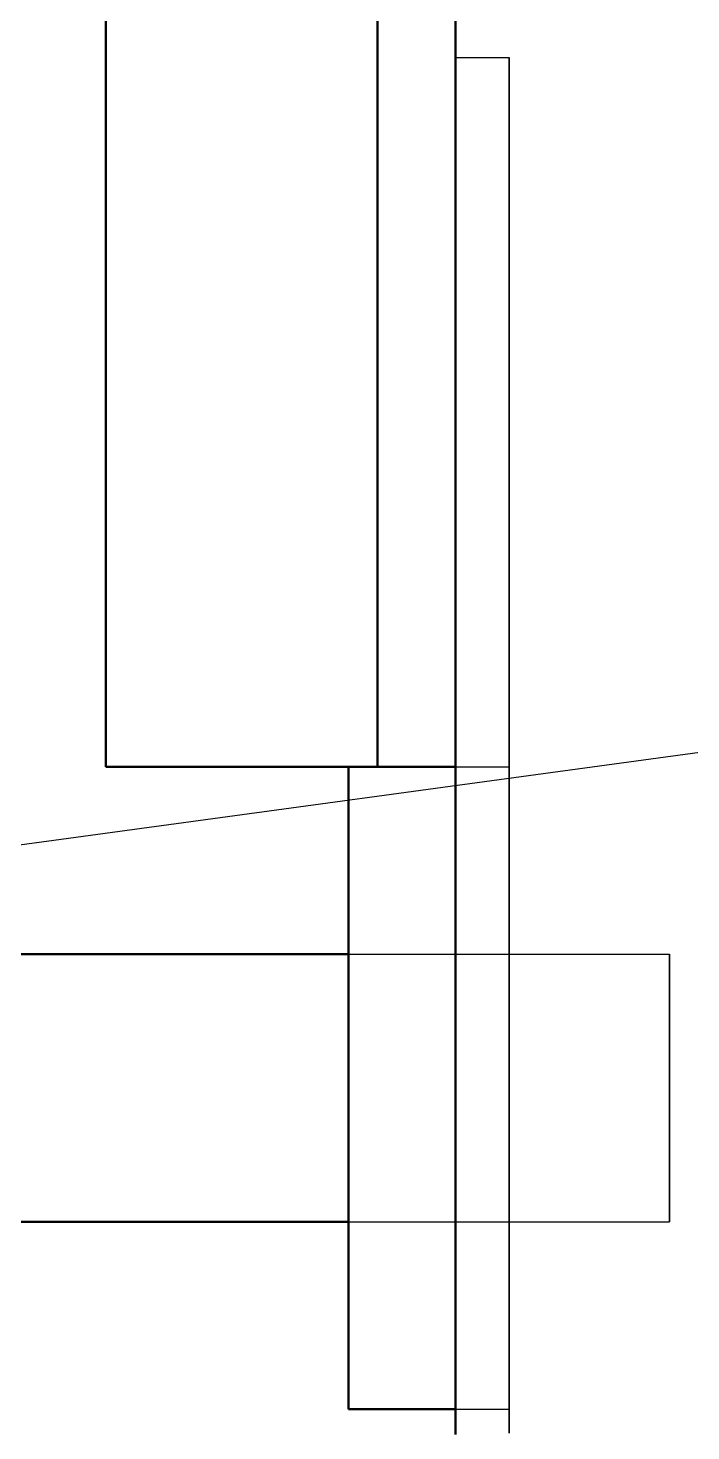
# Model space of a CAD drawing. Header units: millimetres. Extents: x 0 to 594, y 0 to 420.
# Drawn here: x 110.5 to 116.7, y 269.3 to 282.4 of the extents above; entities that cross this region are included whole.
import ezdxf

# ---------------------------------------------------------------- set-up
doc = ezdxf.new("R2010")
doc.units = ezdxf.units.MM
doc.linetypes.add('ISO02-TRAZOS', pattern=[3.75, 3, -0.75])
for name, color, linetype, lineweight in [('01-VISIBLE', 7, 'CONTINUOUS', 50), ('02-OCULTA', 4, 'ISO02-TRAZOS', 25), ('08-FINA', 5, 'CONTINUOUS', 25)]:
    doc.layers.add(name, color=color, linetype=linetype, lineweight=lineweight)

msp = doc.modelspace()

# ---------------------------------------------------------------- linework, layer by layer
at = {"layer": '01-VISIBLE'}
for p, q in [((113.77, 275.5), (113.77, 368.98)), ((111.23, 275.5), (111.23, 288.455)), ((113.77, 275.5), (114.5, 275.5)), ((110.25, 273.75), (113.5, 273.75)), ((110.25, 271.25), (113.5, 271.25)), ((113.5, 269.5), (114.5, 269.5))]:
    msp.add_line(p, q, dxfattribs=at)
for points in [[(114.5, 282.475), (114.5, 282.387), (114.5, 282.3), (114.5, 282.212), (114.5, 282.125), (114.5, 282.037), (114.5, 281.95), (114.5, 281.862), (114.5, 281.775), (114.5, 281.687), (114.5, 281.6), (114.5, 281.512), (114.5, 281.425), (114.5, 281.337), (114.5, 281.25), (114.5, 281.162), (114.5, 281.075), (114.5, 280.987), (114.5, 280.9), (114.5, 280.812), (114.5, 280.725), (114.5, 280.637), (114.5, 280.55), (114.5, 280.462), (114.5, 280.375), (114.5, 280.287), (114.5, 280.2), (114.5, 280.112), (114.5, 280.025), (114.5, 279.937), (114.5, 279.85), (114.5, 279.762), (114.5, 279.675), (114.5, 279.587), (114.5, 279.5), (114.5, 279.412), (114.5, 279.325), (114.5, 279.237), (114.5, 279.15), (114.5, 279.062), (114.5, 278.975), (114.5, 278.887), (114.5, 278.8), (114.5, 278.712), (114.5, 278.625), (114.5, 278.537), (114.5, 278.45), (114.5, 278.362), (114.5, 278.275), (114.5, 278.187), (114.5, 278.1), (114.5, 278.012), (114.5, 277.925), (114.5, 277.837), (114.5, 277.75), (114.5, 277.662), (114.5, 277.575), (114.5, 277.487), (114.5, 277.4), (114.5, 277.312), (114.5, 277.225), (114.5, 277.137), (114.5, 277.05), (114.5, 276.962), (114.5, 276.875), (114.5, 276.787), (114.5, 276.7), (114.5, 276.612), (114.5, 276.525), (114.5, 276.437), (114.5, 276.35), (114.5, 276.262), (114.5, 276.175), (114.5, 276.087), (114.5, 276), (114.5, 275.912), (114.5, 275.825), (114.5, 275.737), (114.5, 275.65), (114.5, 275.562), (114.5, 275.475), (114.5, 275.387), (114.5, 275.3), (114.5, 275.212), (114.5, 275.125), (114.5, 275.037), (114.5, 274.95), (114.5, 274.862), (114.5, 274.775), (114.5, 274.687), (114.5, 274.6), (114.5, 274.512), (114.5, 274.425), (114.5, 274.337), (114.5, 274.25), (114.5, 274.162), (114.5, 274.075), (114.5, 273.987), (114.5, 273.9), (114.5, 273.812), (114.5, 273.725), (114.5, 273.637), (114.5, 273.55), (114.5, 273.462), (114.5, 273.375), (114.5, 273.287), (114.5, 273.2), (114.5, 273.112), (114.5, 273.025), (114.5, 272.937), (114.5, 272.85), (114.5, 272.762), (114.5, 272.675), (114.5, 272.587), (114.5, 272.5), (114.5, 272.412), (114.5, 272.325), (114.5, 272.237), (114.5, 272.15), (114.5, 272.062), (114.5, 271.975), (114.5, 271.887), (114.5, 271.8), (114.5, 271.712), (114.5, 271.625), (114.5, 271.537), (114.5, 271.45), (114.5, 271.362), (114.5, 271.275), (114.5, 271.187), (114.5, 271.1), (114.5, 271.012), (114.5, 270.925), (114.5, 270.837), (114.5, 270.75), (114.5, 270.662), (114.5, 270.575), (114.5, 270.487), (114.5, 270.4), (114.5, 270.312), (114.5, 270.225), (114.5, 270.137), (114.5, 270.05), (114.5, 269.962), (114.5, 269.875), (114.5, 269.787), (114.5, 269.7), (114.5, 269.612), (114.5, 269.525), (114.5, 269.437), (114.5, 269.35), (114.5, 269.262)], [(111.23, 275.5), (111.281, 275.5), (111.332, 275.5), (111.382, 275.5), (111.433, 275.5), (111.484, 275.5), (111.535, 275.5), (111.586, 275.5), (111.636, 275.5), (111.687, 275.5), (111.738, 275.5), (111.789, 275.5), (111.84, 275.5), (111.89, 275.5), (111.941, 275.5), (111.992, 275.5), (112.043, 275.5), (112.094, 275.5), (112.144, 275.5), (112.195, 275.5), (112.246, 275.5), (112.297, 275.5), (112.348, 275.5), (112.398, 275.5), (112.449, 275.5), (112.5, 275.5), (112.551, 275.5), (112.602, 275.5), (112.652, 275.5), (112.703, 275.5), (112.754, 275.5), (112.805, 275.5), (112.856, 275.5), (112.906, 275.5), (112.957, 275.5), (113.008, 275.5), (113.059, 275.5), (113.11, 275.5), (113.16, 275.5), (113.211, 275.5), (113.262, 275.5), (113.313, 275.5), (113.364, 275.5), (113.414, 275.5), (113.465, 275.5), (113.516, 275.5), (113.567, 275.5), (113.618, 275.5), (113.668, 275.5), (113.719, 275.5), (113.77, 275.5)], [(113.5, 275.5), (113.5, 275.45), (113.5, 275.4), (113.5, 275.35), (113.5, 275.3), (113.5, 275.25), (113.5, 275.2), (113.5, 275.15), (113.5, 275.1), (113.5, 275.05), (113.5, 275), (113.5, 274.95), (113.5, 274.9), (113.5, 274.85), (113.5, 274.8), (113.5, 274.75), (113.5, 274.7), (113.5, 274.65), (113.5, 274.6), (113.5, 274.55), (113.5, 274.5), (113.5, 274.45), (113.5, 274.4), (113.5, 274.35), (113.5, 274.3), (113.5, 274.25), (113.5, 274.2), (113.5, 274.15), (113.5, 274.1), (113.5, 274.05), (113.5, 274), (113.5, 273.95), (113.5, 273.9), (113.5, 273.85), (113.5, 273.8), (113.5, 273.75), (113.5, 273.7), (113.5, 273.65), (113.5, 273.6), (113.5, 273.55), (113.5, 273.5), (113.5, 273.45), (113.5, 273.4), (113.5, 273.35), (113.5, 273.3), (113.5, 273.25), (113.5, 273.2), (113.5, 273.15), (113.5, 273.1), (113.5, 273.05), (113.5, 273), (113.5, 272.95), (113.5, 272.9), (113.5, 272.85), (113.5, 272.8), (113.5, 272.75), (113.5, 272.7), (113.5, 272.65), (113.5, 272.6), (113.5, 272.55), (113.5, 272.5), (113.5, 272.45), (113.5, 272.4), (113.5, 272.35), (113.5, 272.3), (113.5, 272.25), (113.5, 272.2), (113.5, 272.15), (113.5, 272.1), (113.5, 272.05), (113.5, 272), (113.5, 271.95), (113.5, 271.9), (113.5, 271.85), (113.5, 271.8), (113.5, 271.75), (113.5, 271.7), (113.5, 271.65), (113.5, 271.6), (113.5, 271.55), (113.5, 271.5), (113.5, 271.45), (113.5, 271.4), (113.5, 271.35), (113.5, 271.3), (113.5, 271.25), (113.5, 271.2), (113.5, 271.15), (113.5, 271.1), (113.5, 271.05), (113.5, 271), (113.5, 270.95), (113.5, 270.9), (113.5, 270.85), (113.5, 270.8), (113.5, 270.75), (113.5, 270.7), (113.5, 270.65), (113.5, 270.6), (113.5, 270.55), (113.5, 270.5), (113.5, 270.45), (113.5, 270.4), (113.5, 270.35), (113.5, 270.3), (113.5, 270.25), (113.5, 270.2), (113.5, 270.15), (113.5, 270.1), (113.5, 270.05), (113.5, 270), (113.5, 269.95), (113.5, 269.9), (113.5, 269.85), (113.5, 269.8), (113.5, 269.75), (113.5, 269.7), (113.5, 269.65), (113.5, 269.6), (113.5, 269.55), (113.5, 269.5)]]:
    msp.add_lwpolyline(points, dxfattribs=at)
at = {"layer": '02-OCULTA'}
for p, q in [((114.5, 282.125), (115, 282.125)), ((113.5, 275.5), (113.77, 275.5)), ((114.5, 275.5), (115, 275.5)), ((113.5, 273.75), (116.5, 273.75)), ((113.5, 271.25), (116.5, 271.25)), ((114.5, 269.5), (115, 269.5))]:
    msp.add_line(p, q, dxfattribs=at)
for points in [[(114.5, 269.262), (114.5, 269.35), (114.5, 269.437), (114.5, 269.525), (114.5, 269.612), (114.5, 269.7), (114.5, 269.787), (114.5, 269.875), (114.5, 269.962), (114.5, 270.05), (114.5, 270.137), (114.5, 270.225), (114.5, 270.312), (114.5, 270.4), (114.5, 270.487), (114.5, 270.575), (114.5, 270.662), (114.5, 270.75), (114.5, 270.837), (114.5, 270.925), (114.5, 271.012), (114.5, 271.1), (114.5, 271.187), (114.5, 271.275), (114.5, 271.362), (114.5, 271.45), (114.5, 271.537), (114.5, 271.625), (114.5, 271.712), (114.5, 271.8), (114.5, 271.887), (114.5, 271.975), (114.5, 272.062), (114.5, 272.15), (114.5, 272.237), (114.5, 272.325), (114.5, 272.412), (114.5, 272.5), (114.5, 272.587), (114.5, 272.675), (114.5, 272.762), (114.5, 272.85), (114.5, 272.937), (114.5, 273.025), (114.5, 273.112), (114.5, 273.2), (114.5, 273.287), (114.5, 273.375), (114.5, 273.462), (114.5, 273.55), (114.5, 273.637), (114.5, 273.725), (114.5, 273.812), (114.5, 273.9), (114.5, 273.987), (114.5, 274.075), (114.5, 274.162), (114.5, 274.25), (114.5, 274.337), (114.5, 274.425), (114.5, 274.512), (114.5, 274.6), (114.5, 274.687), (114.5, 274.775), (114.5, 274.862), (114.5, 274.95), (114.5, 275.037), (114.5, 275.125), (114.5, 275.212), (114.5, 275.3), (114.5, 275.387), (114.5, 275.475), (114.5, 275.562), (114.5, 275.65), (114.5, 275.737), (114.5, 275.825), (114.5, 275.912), (114.5, 276), (114.5, 276.087), (114.5, 276.175), (114.5, 276.262), (114.5, 276.35), (114.5, 276.437), (114.5, 276.525), (114.5, 276.612), (114.5, 276.7), (114.5, 276.787), (114.5, 276.875), (114.5, 276.962), (114.5, 277.05), (114.5, 277.137), (114.5, 277.225), (114.5, 277.312), (114.5, 277.4), (114.5, 277.487), (114.5, 277.575), (114.5, 277.662), (114.5, 277.75), (114.5, 277.837), (114.5, 277.925), (114.5, 278.012), (114.5, 278.1), (114.5, 278.187), (114.5, 278.275), (114.5, 278.362), (114.5, 278.45), (114.5, 278.537), (114.5, 278.625), (114.5, 278.712), (114.5, 278.8), (114.5, 278.887), (114.5, 278.975), (114.5, 279.062), (114.5, 279.15), (114.5, 279.237), (114.5, 279.325), (114.5, 279.412), (114.5, 279.5), (114.5, 279.587), (114.5, 279.675), (114.5, 279.762), (114.5, 279.85), (114.5, 279.937), (114.5, 280.025), (114.5, 280.112), (114.5, 280.2), (114.5, 280.287), (114.5, 280.375), (114.5, 280.462), (114.5, 280.55), (114.5, 280.637), (114.5, 280.725), (114.5, 280.812), (114.5, 280.9), (114.5, 280.987), (114.5, 281.075), (114.5, 281.162), (114.5, 281.25), (114.5, 281.337), (114.5, 281.425), (114.5, 281.512), (114.5, 281.6), (114.5, 281.687), (114.5, 281.775), (114.5, 281.862), (114.5, 281.95), (114.5, 282.037), (114.5, 282.125), (114.5, 282.212), (114.5, 282.3), (114.5, 282.387), (114.5, 282.475)], [(114.5, 282.125), (114.5, 282.075), (114.5, 282.025), (114.5, 281.975), (114.5, 281.925), (114.5, 281.875), (114.5, 281.825), (114.5, 281.775), (114.5, 281.725), (114.5, 281.675), (114.5, 281.625), (114.5, 281.575), (114.5, 281.525), (114.5, 281.475), (114.5, 281.425), (114.5, 281.375), (114.5, 281.325), (114.5, 281.275), (114.5, 281.225), (114.5, 281.175), (114.5, 281.125), (114.5, 281.075), (114.5, 281.025), (114.5, 280.975), (114.5, 280.925), (114.5, 280.875), (114.5, 280.825), (114.5, 280.775), (114.5, 280.725), (114.5, 280.675), (114.5, 280.625), (114.5, 280.575), (114.5, 280.525), (114.5, 280.475), (114.5, 280.425), (114.5, 280.375), (114.5, 280.325), (114.5, 280.275), (114.5, 280.225), (114.5, 280.175), (114.5, 280.125), (114.5, 280.075), (114.5, 280.025), (114.5, 279.975), (114.5, 279.925), (114.5, 279.875), (114.5, 279.825), (114.5, 279.775), (114.5, 279.725), (114.5, 279.675), (114.5, 279.625), (114.5, 279.575), (114.5, 279.525), (114.5, 279.475), (114.5, 279.425), (114.5, 279.375), (114.5, 279.325), (114.5, 279.275), (114.5, 279.225), (114.5, 279.175), (114.5, 279.125), (114.5, 279.075), (114.5, 279.025), (114.5, 278.975), (114.5, 278.925), (114.5, 278.875), (114.5, 278.825), (114.5, 278.775), (114.5, 278.725), (114.5, 278.675), (114.5, 278.625), (114.5, 278.575), (114.5, 278.525), (114.5, 278.475), (114.5, 278.425), (114.5, 278.375), (114.5, 278.325), (114.5, 278.275), (114.5, 278.225), (114.5, 278.175), (114.5, 278.125), (114.5, 278.075), (114.5, 278.025), (114.5, 277.975), (114.5, 277.925), (114.5, 277.875), (114.5, 277.825), (114.5, 277.775), (114.5, 277.725), (114.5, 277.675), (114.5, 277.625), (114.5, 277.575), (114.5, 277.525), (114.5, 277.475), (114.5, 277.425), (114.5, 277.375), (114.5, 277.325), (114.5, 277.275), (114.5, 277.225), (114.5, 277.175), (114.5, 277.125), (114.5, 277.075), (114.5, 277.025), (114.5, 276.975), (114.5, 276.925), (114.5, 276.875), (114.5, 276.825), (114.5, 276.775), (114.5, 276.725), (114.5, 276.675), (114.5, 276.625), (114.5, 276.575), (114.5, 276.525), (114.5, 276.475), (114.5, 276.425), (114.5, 276.375), (114.5, 276.325), (114.5, 276.275), (114.5, 276.225), (114.5, 276.175), (114.5, 276.125), (114.5, 276.075), (114.5, 276.025), (114.5, 275.975), (114.5, 275.925), (114.5, 275.875), (114.5, 275.825), (114.5, 275.775), (114.5, 275.725), (114.5, 275.675), (114.5, 275.625), (114.5, 275.575), (114.5, 275.525), (114.5, 275.475), (114.5, 275.425), (114.5, 275.375), (114.5, 275.325), (114.5, 275.275), (114.5, 275.225), (114.5, 275.175), (114.5, 275.125), (114.5, 275.075), (114.5, 275.025), (114.5, 274.975), (114.5, 274.925), (114.5, 274.875), (114.5, 274.825), (114.5, 274.775), (114.5, 274.725), (114.5, 274.675), (114.5, 274.625), (114.5, 274.575), (114.5, 274.525), (114.5, 274.475), (114.5, 274.425), (114.5, 274.375), (114.5, 274.325), (114.5, 274.275), (114.5, 274.225), (114.5, 274.175), (114.5, 274.125), (114.5, 274.075), (114.5, 274.025), (114.5, 273.975), (114.5, 273.925), (114.5, 273.875), (114.5, 273.825), (114.5, 273.775), (114.5, 273.725), (114.5, 273.675), (114.5, 273.625), (114.5, 273.575), (114.5, 273.525), (114.5, 273.475), (114.5, 273.425), (114.5, 273.375), (114.5, 273.325), (114.5, 273.275), (114.5, 273.225), (114.5, 273.175), (114.5, 273.125), (114.5, 273.075), (114.5, 273.025), (114.5, 272.975), (114.5, 272.925), (114.5, 272.875), (114.5, 272.825), (114.5, 272.775), (114.5, 272.725), (114.5, 272.675), (114.5, 272.625), (114.5, 272.575), (114.5, 272.525), (114.5, 272.475), (114.5, 272.425), (114.5, 272.375), (114.5, 272.325), (114.5, 272.275), (114.5, 272.225), (114.5, 272.175), (114.5, 272.125), (114.5, 272.075), (114.5, 272.025), (114.5, 271.975), (114.5, 271.925), (114.5, 271.875), (114.5, 271.825), (114.5, 271.775), (114.5, 271.725), (114.5, 271.675), (114.5, 271.625), (114.5, 271.575), (114.5, 271.525), (114.5, 271.475), (114.5, 271.425), (114.5, 271.375), (114.5, 271.325), (114.5, 271.275), (114.5, 271.225), (114.5, 271.175), (114.5, 271.125), (114.5, 271.075), (114.5, 271.025), (114.5, 270.975), (114.5, 270.925), (114.5, 270.875), (114.5, 270.825), (114.5, 270.775), (114.5, 270.725), (114.5, 270.675), (114.5, 270.625), (114.5, 270.575), (114.5, 270.525), (114.5, 270.475), (114.5, 270.425), (114.5, 270.375), (114.5, 270.325), (114.5, 270.275), (114.5, 270.225), (114.5, 270.175), (114.5, 270.125), (114.5, 270.075), (114.5, 270.025), (114.5, 269.975), (114.5, 269.925), (114.5, 269.875), (114.5, 269.825), (114.5, 269.775), (114.5, 269.725), (114.5, 269.675), (114.5, 269.625), (114.5, 269.575), (114.5, 269.525), (114.5, 269.475), (114.5, 269.425), (114.5, 269.375), (114.5, 269.325), (114.5, 269.275)], [(114.5, 269.275), (114.5, 269.325), (114.5, 269.375), (114.5, 269.425), (114.5, 269.475), (114.5, 269.525), (114.5, 269.575), (114.5, 269.625), (114.5, 269.675), (114.5, 269.725), (114.5, 269.775), (114.5, 269.825), (114.5, 269.875), (114.5, 269.925), (114.5, 269.975), (114.5, 270.025), (114.5, 270.075), (114.5, 270.125), (114.5, 270.175), (114.5, 270.225), (114.5, 270.275), (114.5, 270.325), (114.5, 270.375), (114.5, 270.425), (114.5, 270.475), (114.5, 270.525), (114.5, 270.575), (114.5, 270.625), (114.5, 270.675), (114.5, 270.725), (114.5, 270.775), (114.5, 270.825), (114.5, 270.875), (114.5, 270.925), (114.5, 270.975), (114.5, 271.025), (114.5, 271.075), (114.5, 271.125), (114.5, 271.175), (114.5, 271.225), (114.5, 271.275), (114.5, 271.325), (114.5, 271.375), (114.5, 271.425), (114.5, 271.475), (114.5, 271.525), (114.5, 271.575), (114.5, 271.625), (114.5, 271.675), (114.5, 271.725), (114.5, 271.775), (114.5, 271.825), (114.5, 271.875), (114.5, 271.925), (114.5, 271.975), (114.5, 272.025), (114.5, 272.075), (114.5, 272.125), (114.5, 272.175), (114.5, 272.225), (114.5, 272.275), (114.5, 272.325), (114.5, 272.375), (114.5, 272.425), (114.5, 272.475), (114.5, 272.525), (114.5, 272.575), (114.5, 272.625), (114.5, 272.675), (114.5, 272.725), (114.5, 272.775), (114.5, 272.825), (114.5, 272.875), (114.5, 272.925), (114.5, 272.975), (114.5, 273.025), (114.5, 273.075), (114.5, 273.125), (114.5, 273.175), (114.5, 273.225), (114.5, 273.275), (114.5, 273.325), (114.5, 273.375), (114.5, 273.425), (114.5, 273.475), (114.5, 273.525), (114.5, 273.575), (114.5, 273.625), (114.5, 273.675), (114.5, 273.725), (114.5, 273.775), (114.5, 273.825), (114.5, 273.875), (114.5, 273.925), (114.5, 273.975), (114.5, 274.025), (114.5, 274.075), (114.5, 274.125), (114.5, 274.175), (114.5, 274.225), (114.5, 274.275), (114.5, 274.325), (114.5, 274.375), (114.5, 274.425), (114.5, 274.475), (114.5, 274.525), (114.5, 274.575), (114.5, 274.625), (114.5, 274.675), (114.5, 274.725), (114.5, 274.775), (114.5, 274.825), (114.5, 274.875), (114.5, 274.925), (114.5, 274.975), (114.5, 275.025), (114.5, 275.075), (114.5, 275.125), (114.5, 275.175), (114.5, 275.225), (114.5, 275.275), (114.5, 275.325), (114.5, 275.375), (114.5, 275.425), (114.5, 275.475), (114.5, 275.525), (114.5, 275.575), (114.5, 275.625), (114.5, 275.675), (114.5, 275.725), (114.5, 275.775), (114.5, 275.825), (114.5, 275.875), (114.5, 275.925), (114.5, 275.975), (114.5, 276.025), (114.5, 276.075), (114.5, 276.125), (114.5, 276.175), (114.5, 276.225), (114.5, 276.275), (114.5, 276.325), (114.5, 276.375), (114.5, 276.425), (114.5, 276.475), (114.5, 276.525), (114.5, 276.575), (114.5, 276.625), (114.5, 276.675), (114.5, 276.725), (114.5, 276.775), (114.5, 276.825), (114.5, 276.875), (114.5, 276.925), (114.5, 276.975), (114.5, 277.025), (114.5, 277.075), (114.5, 277.125), (114.5, 277.175), (114.5, 277.225), (114.5, 277.275), (114.5, 277.325), (114.5, 277.375), (114.5, 277.425), (114.5, 277.475), (114.5, 277.525), (114.5, 277.575), (114.5, 277.625), (114.5, 277.675), (114.5, 277.725), (114.5, 277.775), (114.5, 277.825), (114.5, 277.875), (114.5, 277.925), (114.5, 277.975), (114.5, 278.025), (114.5, 278.075), (114.5, 278.125), (114.5, 278.175), (114.5, 278.225), (114.5, 278.275), (114.5, 278.325), (114.5, 278.375), (114.5, 278.425), (114.5, 278.475), (114.5, 278.525), (114.5, 278.575), (114.5, 278.625), (114.5, 278.675), (114.5, 278.725), (114.5, 278.775), (114.5, 278.825), (114.5, 278.875), (114.5, 278.925), (114.5, 278.975), (114.5, 279.025), (114.5, 279.075), (114.5, 279.125), (114.5, 279.175), (114.5, 279.225), (114.5, 279.275), (114.5, 279.325), (114.5, 279.375), (114.5, 279.425), (114.5, 279.475), (114.5, 279.525), (114.5, 279.575), (114.5, 279.625), (114.5, 279.675), (114.5, 279.725), (114.5, 279.775), (114.5, 279.825), (114.5, 279.875), (114.5, 279.925), (114.5, 279.975), (114.5, 280.025), (114.5, 280.075), (114.5, 280.125), (114.5, 280.175), (114.5, 280.225), (114.5, 280.275), (114.5, 280.325), (114.5, 280.375), (114.5, 280.425), (114.5, 280.475), (114.5, 280.525), (114.5, 280.575), (114.5, 280.625), (114.5, 280.675), (114.5, 280.725), (114.5, 280.775), (114.5, 280.825), (114.5, 280.875), (114.5, 280.925), (114.5, 280.975), (114.5, 281.025), (114.5, 281.075), (114.5, 281.125), (114.5, 281.175), (114.5, 281.225), (114.5, 281.275), (114.5, 281.325), (114.5, 281.375), (114.5, 281.425), (114.5, 281.475), (114.5, 281.525), (114.5, 281.575), (114.5, 281.625), (114.5, 281.675), (114.5, 281.725), (114.5, 281.775), (114.5, 281.825), (114.5, 281.875), (114.5, 281.925), (114.5, 281.975), (114.5, 282.025), (114.5, 282.075), (114.5, 282.125)], [(115, 282.125), (115, 282.075), (115, 282.025), (115, 281.975), (115, 281.925), (115, 281.875), (115, 281.825), (115, 281.775), (115, 281.725), (115, 281.675), (115, 281.625), (115, 281.575), (115, 281.525), (115, 281.475), (115, 281.425), (115, 281.375), (115, 281.325), (115, 281.275), (115, 281.225), (115, 281.175), (115, 281.125), (115, 281.075), (115, 281.025), (115, 280.975), (115, 280.925), (115, 280.875), (115, 280.825), (115, 280.775), (115, 280.725), (115, 280.675), (115, 280.625), (115, 280.575), (115, 280.525), (115, 280.475), (115, 280.425), (115, 280.375), (115, 280.325), (115, 280.275), (115, 280.225), (115, 280.175), (115, 280.125), (115, 280.075), (115, 280.025), (115, 279.975), (115, 279.925), (115, 279.875), (115, 279.825), (115, 279.775), (115, 279.725), (115, 279.675), (115, 279.625), (115, 279.575), (115, 279.525), (115, 279.475), (115, 279.425), (115, 279.375), (115, 279.325), (115, 279.275), (115, 279.225), (115, 279.175), (115, 279.125), (115, 279.075), (115, 279.025), (115, 278.975), (115, 278.925), (115, 278.875), (115, 278.825), (115, 278.775), (115, 278.725), (115, 278.675), (115, 278.625), (115, 278.575), (115, 278.525), (115, 278.475), (115, 278.425), (115, 278.375), (115, 278.325), (115, 278.275), (115, 278.225), (115, 278.175), (115, 278.125), (115, 278.075), (115, 278.025), (115, 277.975), (115, 277.925), (115, 277.875), (115, 277.825), (115, 277.775), (115, 277.725), (115, 277.675), (115, 277.625), (115, 277.575), (115, 277.525), (115, 277.475), (115, 277.425), (115, 277.375), (115, 277.325), (115, 277.275), (115, 277.225), (115, 277.175), (115, 277.125), (115, 277.075), (115, 277.025), (115, 276.975), (115, 276.925), (115, 276.875), (115, 276.825), (115, 276.775), (115, 276.725), (115, 276.675), (115, 276.625), (115, 276.575), (115, 276.525), (115, 276.475), (115, 276.425), (115, 276.375), (115, 276.325), (115, 276.275), (115, 276.225), (115, 276.175), (115, 276.125), (115, 276.075), (115, 276.025), (115, 275.975), (115, 275.925), (115, 275.875), (115, 275.825), (115, 275.775), (115, 275.725), (115, 275.675), (115, 275.625), (115, 275.575), (115, 275.525), (115, 275.475), (115, 275.425), (115, 275.375), (115, 275.325), (115, 275.275), (115, 275.225), (115, 275.175), (115, 275.125), (115, 275.075), (115, 275.025), (115, 274.975), (115, 274.925), (115, 274.875), (115, 274.825), (115, 274.775), (115, 274.725), (115, 274.675), (115, 274.625), (115, 274.575), (115, 274.525), (115, 274.475), (115, 274.425), (115, 274.375), (115, 274.325), (115, 274.275), (115, 274.225), (115, 274.175), (115, 274.125), (115, 274.075), (115, 274.025), (115, 273.975), (115, 273.925), (115, 273.875), (115, 273.825), (115, 273.775), (115, 273.725), (115, 273.675), (115, 273.625), (115, 273.575), (115, 273.525), (115, 273.475), (115, 273.425), (115, 273.375), (115, 273.325), (115, 273.275), (115, 273.225), (115, 273.175), (115, 273.125), (115, 273.075), (115, 273.025), (115, 272.975), (115, 272.925), (115, 272.875), (115, 272.825), (115, 272.775), (115, 272.725), (115, 272.675), (115, 272.625), (115, 272.575), (115, 272.525), (115, 272.475), (115, 272.425), (115, 272.375), (115, 272.325), (115, 272.275), (115, 272.225), (115, 272.175), (115, 272.125), (115, 272.075), (115, 272.025), (115, 271.975), (115, 271.925), (115, 271.875), (115, 271.825), (115, 271.775), (115, 271.725), (115, 271.675), (115, 271.625), (115, 271.575), (115, 271.525), (115, 271.475), (115, 271.425), (115, 271.375), (115, 271.325), (115, 271.275), (115, 271.225), (115, 271.175), (115, 271.125), (115, 271.075), (115, 271.025), (115, 270.975), (115, 270.925), (115, 270.875), (115, 270.825), (115, 270.775), (115, 270.725), (115, 270.675), (115, 270.625), (115, 270.575), (115, 270.525), (115, 270.475), (115, 270.425), (115, 270.375), (115, 270.325), (115, 270.275), (115, 270.225), (115, 270.175), (115, 270.125), (115, 270.075), (115, 270.025), (115, 269.975), (115, 269.925), (115, 269.875), (115, 269.825), (115, 269.775), (115, 269.725), (115, 269.675), (115, 269.625), (115, 269.575), (115, 269.525), (115, 269.475), (115, 269.425), (115, 269.375), (115, 269.325), (115, 269.275)], [(115, 269.275), (115, 269.325), (115, 269.375), (115, 269.425), (115, 269.475), (115, 269.525), (115, 269.575), (115, 269.625), (115, 269.675), (115, 269.725), (115, 269.775), (115, 269.825), (115, 269.875), (115, 269.925), (115, 269.975), (115, 270.025), (115, 270.075), (115, 270.125), (115, 270.175), (115, 270.225), (115, 270.275), (115, 270.325), (115, 270.375), (115, 270.425), (115, 270.475), (115, 270.525), (115, 270.575), (115, 270.625), (115, 270.675), (115, 270.725), (115, 270.775), (115, 270.825), (115, 270.875), (115, 270.925), (115, 270.975), (115, 271.025), (115, 271.075), (115, 271.125), (115, 271.175), (115, 271.225), (115, 271.275), (115, 271.325), (115, 271.375), (115, 271.425), (115, 271.475), (115, 271.525), (115, 271.575), (115, 271.625), (115, 271.675), (115, 271.725), (115, 271.775), (115, 271.825), (115, 271.875), (115, 271.925), (115, 271.975), (115, 272.025), (115, 272.075), (115, 272.125), (115, 272.175), (115, 272.225), (115, 272.275), (115, 272.325), (115, 272.375), (115, 272.425), (115, 272.475), (115, 272.525), (115, 272.575), (115, 272.625), (115, 272.675), (115, 272.725), (115, 272.775), (115, 272.825), (115, 272.875), (115, 272.925), (115, 272.975), (115, 273.025), (115, 273.075), (115, 273.125), (115, 273.175), (115, 273.225), (115, 273.275), (115, 273.325), (115, 273.375), (115, 273.425), (115, 273.475), (115, 273.525), (115, 273.575), (115, 273.625), (115, 273.675), (115, 273.725), (115, 273.775), (115, 273.825), (115, 273.875), (115, 273.925), (115, 273.975), (115, 274.025), (115, 274.075), (115, 274.125), (115, 274.175), (115, 274.225), (115, 274.275), (115, 274.325), (115, 274.375), (115, 274.425), (115, 274.475), (115, 274.525), (115, 274.575), (115, 274.625), (115, 274.675), (115, 274.725), (115, 274.775), (115, 274.825), (115, 274.875), (115, 274.925), (115, 274.975), (115, 275.025), (115, 275.075), (115, 275.125), (115, 275.175), (115, 275.225), (115, 275.275), (115, 275.325), (115, 275.375), (115, 275.425), (115, 275.475), (115, 275.525), (115, 275.575), (115, 275.625), (115, 275.675), (115, 275.725), (115, 275.775), (115, 275.825), (115, 275.875), (115, 275.925), (115, 275.975), (115, 276.025), (115, 276.075), (115, 276.125), (115, 276.175), (115, 276.225), (115, 276.275), (115, 276.325), (115, 276.375), (115, 276.425), (115, 276.475), (115, 276.525), (115, 276.575), (115, 276.625), (115, 276.675), (115, 276.725), (115, 276.775), (115, 276.825), (115, 276.875), (115, 276.925), (115, 276.975), (115, 277.025), (115, 277.075), (115, 277.125), (115, 277.175), (115, 277.225), (115, 277.275), (115, 277.325), (115, 277.375), (115, 277.425), (115, 277.475), (115, 277.525), (115, 277.575), (115, 277.625), (115, 277.675), (115, 277.725), (115, 277.775), (115, 277.825), (115, 277.875), (115, 277.925), (115, 277.975), (115, 278.025), (115, 278.075), (115, 278.125), (115, 278.175), (115, 278.225), (115, 278.275), (115, 278.325), (115, 278.375), (115, 278.425), (115, 278.475), (115, 278.525), (115, 278.575), (115, 278.625), (115, 278.675), (115, 278.725), (115, 278.775), (115, 278.825), (115, 278.875), (115, 278.925), (115, 278.975), (115, 279.025), (115, 279.075), (115, 279.125), (115, 279.175), (115, 279.225), (115, 279.275), (115, 279.325), (115, 279.375), (115, 279.425), (115, 279.475), (115, 279.525), (115, 279.575), (115, 279.625), (115, 279.675), (115, 279.725), (115, 279.775), (115, 279.825), (115, 279.875), (115, 279.925), (115, 279.975), (115, 280.025), (115, 280.075), (115, 280.125), (115, 280.175), (115, 280.225), (115, 280.275), (115, 280.325), (115, 280.375), (115, 280.425), (115, 280.475), (115, 280.525), (115, 280.575), (115, 280.625), (115, 280.675), (115, 280.725), (115, 280.775), (115, 280.825), (115, 280.875), (115, 280.925), (115, 280.975), (115, 281.025), (115, 281.075), (115, 281.125), (115, 281.175), (115, 281.225), (115, 281.275), (115, 281.325), (115, 281.375), (115, 281.425), (115, 281.475), (115, 281.525), (115, 281.575), (115, 281.625), (115, 281.675), (115, 281.725), (115, 281.775), (115, 281.825), (115, 281.875), (115, 281.925), (115, 281.975), (115, 282.025), (115, 282.075), (115, 282.125)], [(113.77, 275.5), (113.719, 275.5), (113.668, 275.5), (113.618, 275.5), (113.567, 275.5), (113.516, 275.5), (113.465, 275.5), (113.414, 275.5), (113.364, 275.5), (113.313, 275.5), (113.262, 275.5), (113.211, 275.5), (113.16, 275.5), (113.11, 275.5), (113.059, 275.5), (113.008, 275.5), (112.957, 275.5), (112.906, 275.5), (112.856, 275.5), (112.805, 275.5), (112.754, 275.5), (112.703, 275.5), (112.652, 275.5), (112.602, 275.5), (112.551, 275.5), (112.5, 275.5), (112.449, 275.5), (112.398, 275.5), (112.348, 275.5), (112.297, 275.5), (112.246, 275.5), (112.195, 275.5), (112.144, 275.5), (112.094, 275.5), (112.043, 275.5), (111.992, 275.5), (111.941, 275.5), (111.89, 275.5), (111.84, 275.5), (111.789, 275.5), (111.738, 275.5), (111.687, 275.5), (111.636, 275.5), (111.586, 275.5), (111.535, 275.5), (111.484, 275.5), (111.433, 275.5), (111.382, 275.5), (111.332, 275.5), (111.281, 275.5), (111.23, 275.5)], [(113.5, 269.5), (113.5, 269.55), (113.5, 269.6), (113.5, 269.65), (113.5, 269.7), (113.5, 269.75), (113.5, 269.8), (113.5, 269.85), (113.5, 269.9), (113.5, 269.95), (113.5, 270), (113.5, 270.05), (113.5, 270.1), (113.5, 270.15), (113.5, 270.2), (113.5, 270.25), (113.5, 270.3), (113.5, 270.35), (113.5, 270.4), (113.5, 270.45), (113.5, 270.5), (113.5, 270.55), (113.5, 270.6), (113.5, 270.65), (113.5, 270.7), (113.5, 270.75), (113.5, 270.8), (113.5, 270.85), (113.5, 270.9), (113.5, 270.95), (113.5, 271), (113.5, 271.05), (113.5, 271.1), (113.5, 271.15), (113.5, 271.2), (113.5, 271.25), (113.5, 271.3), (113.5, 271.35), (113.5, 271.4), (113.5, 271.45), (113.5, 271.5), (113.5, 271.55), (113.5, 271.6), (113.5, 271.65), (113.5, 271.7), (113.5, 271.75), (113.5, 271.8), (113.5, 271.85), (113.5, 271.9), (113.5, 271.95), (113.5, 272), (113.5, 272.05), (113.5, 272.1), (113.5, 272.15), (113.5, 272.2), (113.5, 272.25), (113.5, 272.3), (113.5, 272.35), (113.5, 272.4), (113.5, 272.45), (113.5, 272.5), (113.5, 272.55), (113.5, 272.6), (113.5, 272.65), (113.5, 272.7), (113.5, 272.75), (113.5, 272.8), (113.5, 272.85), (113.5, 272.9), (113.5, 272.95), (113.5, 273), (113.5, 273.05), (113.5, 273.1), (113.5, 273.15), (113.5, 273.2), (113.5, 273.25), (113.5, 273.3), (113.5, 273.35), (113.5, 273.4), (113.5, 273.45), (113.5, 273.5), (113.5, 273.55), (113.5, 273.6), (113.5, 273.65), (113.5, 273.7), (113.5, 273.75), (113.5, 273.8), (113.5, 273.85), (113.5, 273.9), (113.5, 273.95), (113.5, 274), (113.5, 274.05), (113.5, 274.1), (113.5, 274.15), (113.5, 274.2), (113.5, 274.25), (113.5, 274.3), (113.5, 274.35), (113.5, 274.4), (113.5, 274.45), (113.5, 274.5), (113.5, 274.55), (113.5, 274.6), (113.5, 274.65), (113.5, 274.7), (113.5, 274.75), (113.5, 274.8), (113.5, 274.85), (113.5, 274.9), (113.5, 274.95), (113.5, 275), (113.5, 275.05), (113.5, 275.1), (113.5, 275.15), (113.5, 275.2), (113.5, 275.25), (113.5, 275.3), (113.5, 275.35), (113.5, 275.4), (113.5, 275.45), (113.5, 275.5)], [(115, 275.5), (115, 275.45), (115, 275.4), (115, 275.35), (115, 275.3), (115, 275.25), (115, 275.2), (115, 275.15), (115, 275.1), (115, 275.05), (115, 275), (115, 274.95), (115, 274.9), (115, 274.85), (115, 274.8), (115, 274.75), (115, 274.7), (115, 274.65), (115, 274.6), (115, 274.55), (115, 274.5), (115, 274.45), (115, 274.4), (115, 274.35), (115, 274.3), (115, 274.25), (115, 274.2), (115, 274.15), (115, 274.1), (115, 274.05), (115, 274), (115, 273.95), (115, 273.9), (115, 273.85), (115, 273.8), (115, 273.75), (115, 273.7), (115, 273.65), (115, 273.6), (115, 273.55), (115, 273.5), (115, 273.45), (115, 273.4), (115, 273.35), (115, 273.3), (115, 273.25), (115, 273.2), (115, 273.15), (115, 273.1), (115, 273.05), (115, 273), (115, 272.95), (115, 272.9), (115, 272.85), (115, 272.8), (115, 272.75), (115, 272.7), (115, 272.65), (115, 272.6), (115, 272.55), (115, 272.5), (115, 272.45), (115, 272.4), (115, 272.35), (115, 272.3), (115, 272.25), (115, 272.2), (115, 272.15), (115, 272.1), (115, 272.05), (115, 272), (115, 271.95), (115, 271.9), (115, 271.85), (115, 271.8), (115, 271.75), (115, 271.7), (115, 271.65), (115, 271.6), (115, 271.55), (115, 271.5), (115, 271.45), (115, 271.4), (115, 271.35), (115, 271.3), (115, 271.25), (115, 271.2), (115, 271.15), (115, 271.1), (115, 271.05), (115, 271), (115, 270.95), (115, 270.9), (115, 270.85), (115, 270.8), (115, 270.75), (115, 270.7), (115, 270.65), (115, 270.6), (115, 270.55), (115, 270.5), (115, 270.45), (115, 270.4), (115, 270.35), (115, 270.3), (115, 270.25), (115, 270.2), (115, 270.15), (115, 270.1), (115, 270.05), (115, 270), (115, 269.95), (115, 269.9), (115, 269.85), (115, 269.8), (115, 269.75), (115, 269.7), (115, 269.65), (115, 269.6), (115, 269.55), (115, 269.5)], [(115, 269.5), (115, 269.55), (115, 269.6), (115, 269.65), (115, 269.7), (115, 269.75), (115, 269.8), (115, 269.85), (115, 269.9), (115, 269.95), (115, 270), (115, 270.05), (115, 270.1), (115, 270.15), (115, 270.2), (115, 270.25), (115, 270.3), (115, 270.35), (115, 270.4), (115, 270.45), (115, 270.5), (115, 270.55), (115, 270.6), (115, 270.65), (115, 270.7), (115, 270.75), (115, 270.8), (115, 270.85), (115, 270.9), (115, 270.95), (115, 271), (115, 271.05), (115, 271.1), (115, 271.15), (115, 271.2), (115, 271.25), (115, 271.3), (115, 271.35), (115, 271.4), (115, 271.45), (115, 271.5), (115, 271.55), (115, 271.6), (115, 271.65), (115, 271.7), (115, 271.75), (115, 271.8), (115, 271.85), (115, 271.9), (115, 271.95), (115, 272), (115, 272.05), (115, 272.1), (115, 272.15), (115, 272.2), (115, 272.25), (115, 272.3), (115, 272.35), (115, 272.4), (115, 272.45), (115, 272.5), (115, 272.55), (115, 272.6), (115, 272.65), (115, 272.7), (115, 272.75), (115, 272.8), (115, 272.85), (115, 272.9), (115, 272.95), (115, 273), (115, 273.05), (115, 273.1), (115, 273.15), (115, 273.2), (115, 273.25), (115, 273.3), (115, 273.35), (115, 273.4), (115, 273.45), (115, 273.5), (115, 273.55), (115, 273.6), (115, 273.65), (115, 273.7), (115, 273.75), (115, 273.8), (115, 273.85), (115, 273.9), (115, 273.95), (115, 274), (115, 274.05), (115, 274.1), (115, 274.15), (115, 274.2), (115, 274.25), (115, 274.3), (115, 274.35), (115, 274.4), (115, 274.45), (115, 274.5), (115, 274.55), (115, 274.6), (115, 274.65), (115, 274.7), (115, 274.75), (115, 274.8), (115, 274.85), (115, 274.9), (115, 274.95), (115, 275), (115, 275.05), (115, 275.1), (115, 275.15), (115, 275.2), (115, 275.25), (115, 275.3), (115, 275.35), (115, 275.4), (115, 275.45), (115, 275.5)], [(116.5, 273.75), (116.5, 273.7), (116.5, 273.65), (116.5, 273.6), (116.5, 273.55), (116.5, 273.5), (116.5, 273.45), (116.5, 273.4), (116.5, 273.35), (116.5, 273.3), (116.5, 273.25), (116.5, 273.2), (116.5, 273.15), (116.5, 273.1), (116.5, 273.05), (116.5, 273), (116.5, 272.95), (116.5, 272.9), (116.5, 272.85), (116.5, 272.8), (116.5, 272.75), (116.5, 272.7), (116.5, 272.65), (116.5, 272.6), (116.5, 272.55), (116.5, 272.5), (116.5, 272.45), (116.5, 272.4), (116.5, 272.35), (116.5, 272.3), (116.5, 272.25), (116.5, 272.2), (116.5, 272.15), (116.5, 272.1), (116.5, 272.05), (116.5, 272), (116.5, 271.95), (116.5, 271.9), (116.5, 271.85), (116.5, 271.8), (116.5, 271.75), (116.5, 271.7), (116.5, 271.65), (116.5, 271.6), (116.5, 271.55), (116.5, 271.5), (116.5, 271.45), (116.5, 271.4), (116.5, 271.35), (116.5, 271.3), (116.5, 271.25)], [(116.5, 271.25), (116.5, 271.3), (116.5, 271.35), (116.5, 271.4), (116.5, 271.45), (116.5, 271.5), (116.5, 271.55), (116.5, 271.6), (116.5, 271.65), (116.5, 271.7), (116.5, 271.75), (116.5, 271.8), (116.5, 271.85), (116.5, 271.9), (116.5, 271.95), (116.5, 272), (116.5, 272.05), (116.5, 272.1), (116.5, 272.15), (116.5, 272.2), (116.5, 272.25), (116.5, 272.3), (116.5, 272.35), (116.5, 272.4), (116.5, 272.45), (116.5, 272.5), (116.5, 272.55), (116.5, 272.6), (116.5, 272.65), (116.5, 272.7), (116.5, 272.75), (116.5, 272.8), (116.5, 272.85), (116.5, 272.9), (116.5, 272.95), (116.5, 273), (116.5, 273.05), (116.5, 273.1), (116.5, 273.15), (116.5, 273.2), (116.5, 273.25), (116.5, 273.3), (116.5, 273.35), (116.5, 273.4), (116.5, 273.45), (116.5, 273.5), (116.5, 273.55), (116.5, 273.6), (116.5, 273.65), (116.5, 273.7), (116.5, 273.75)]]:
    msp.add_lwpolyline(points, dxfattribs=at)
at = {"layer": '08-FINA'}
msp.add_line((137.537, 278.46), (93.75, 272.5), dxfattribs=at)

doc.saveas('drawing.dxf')
